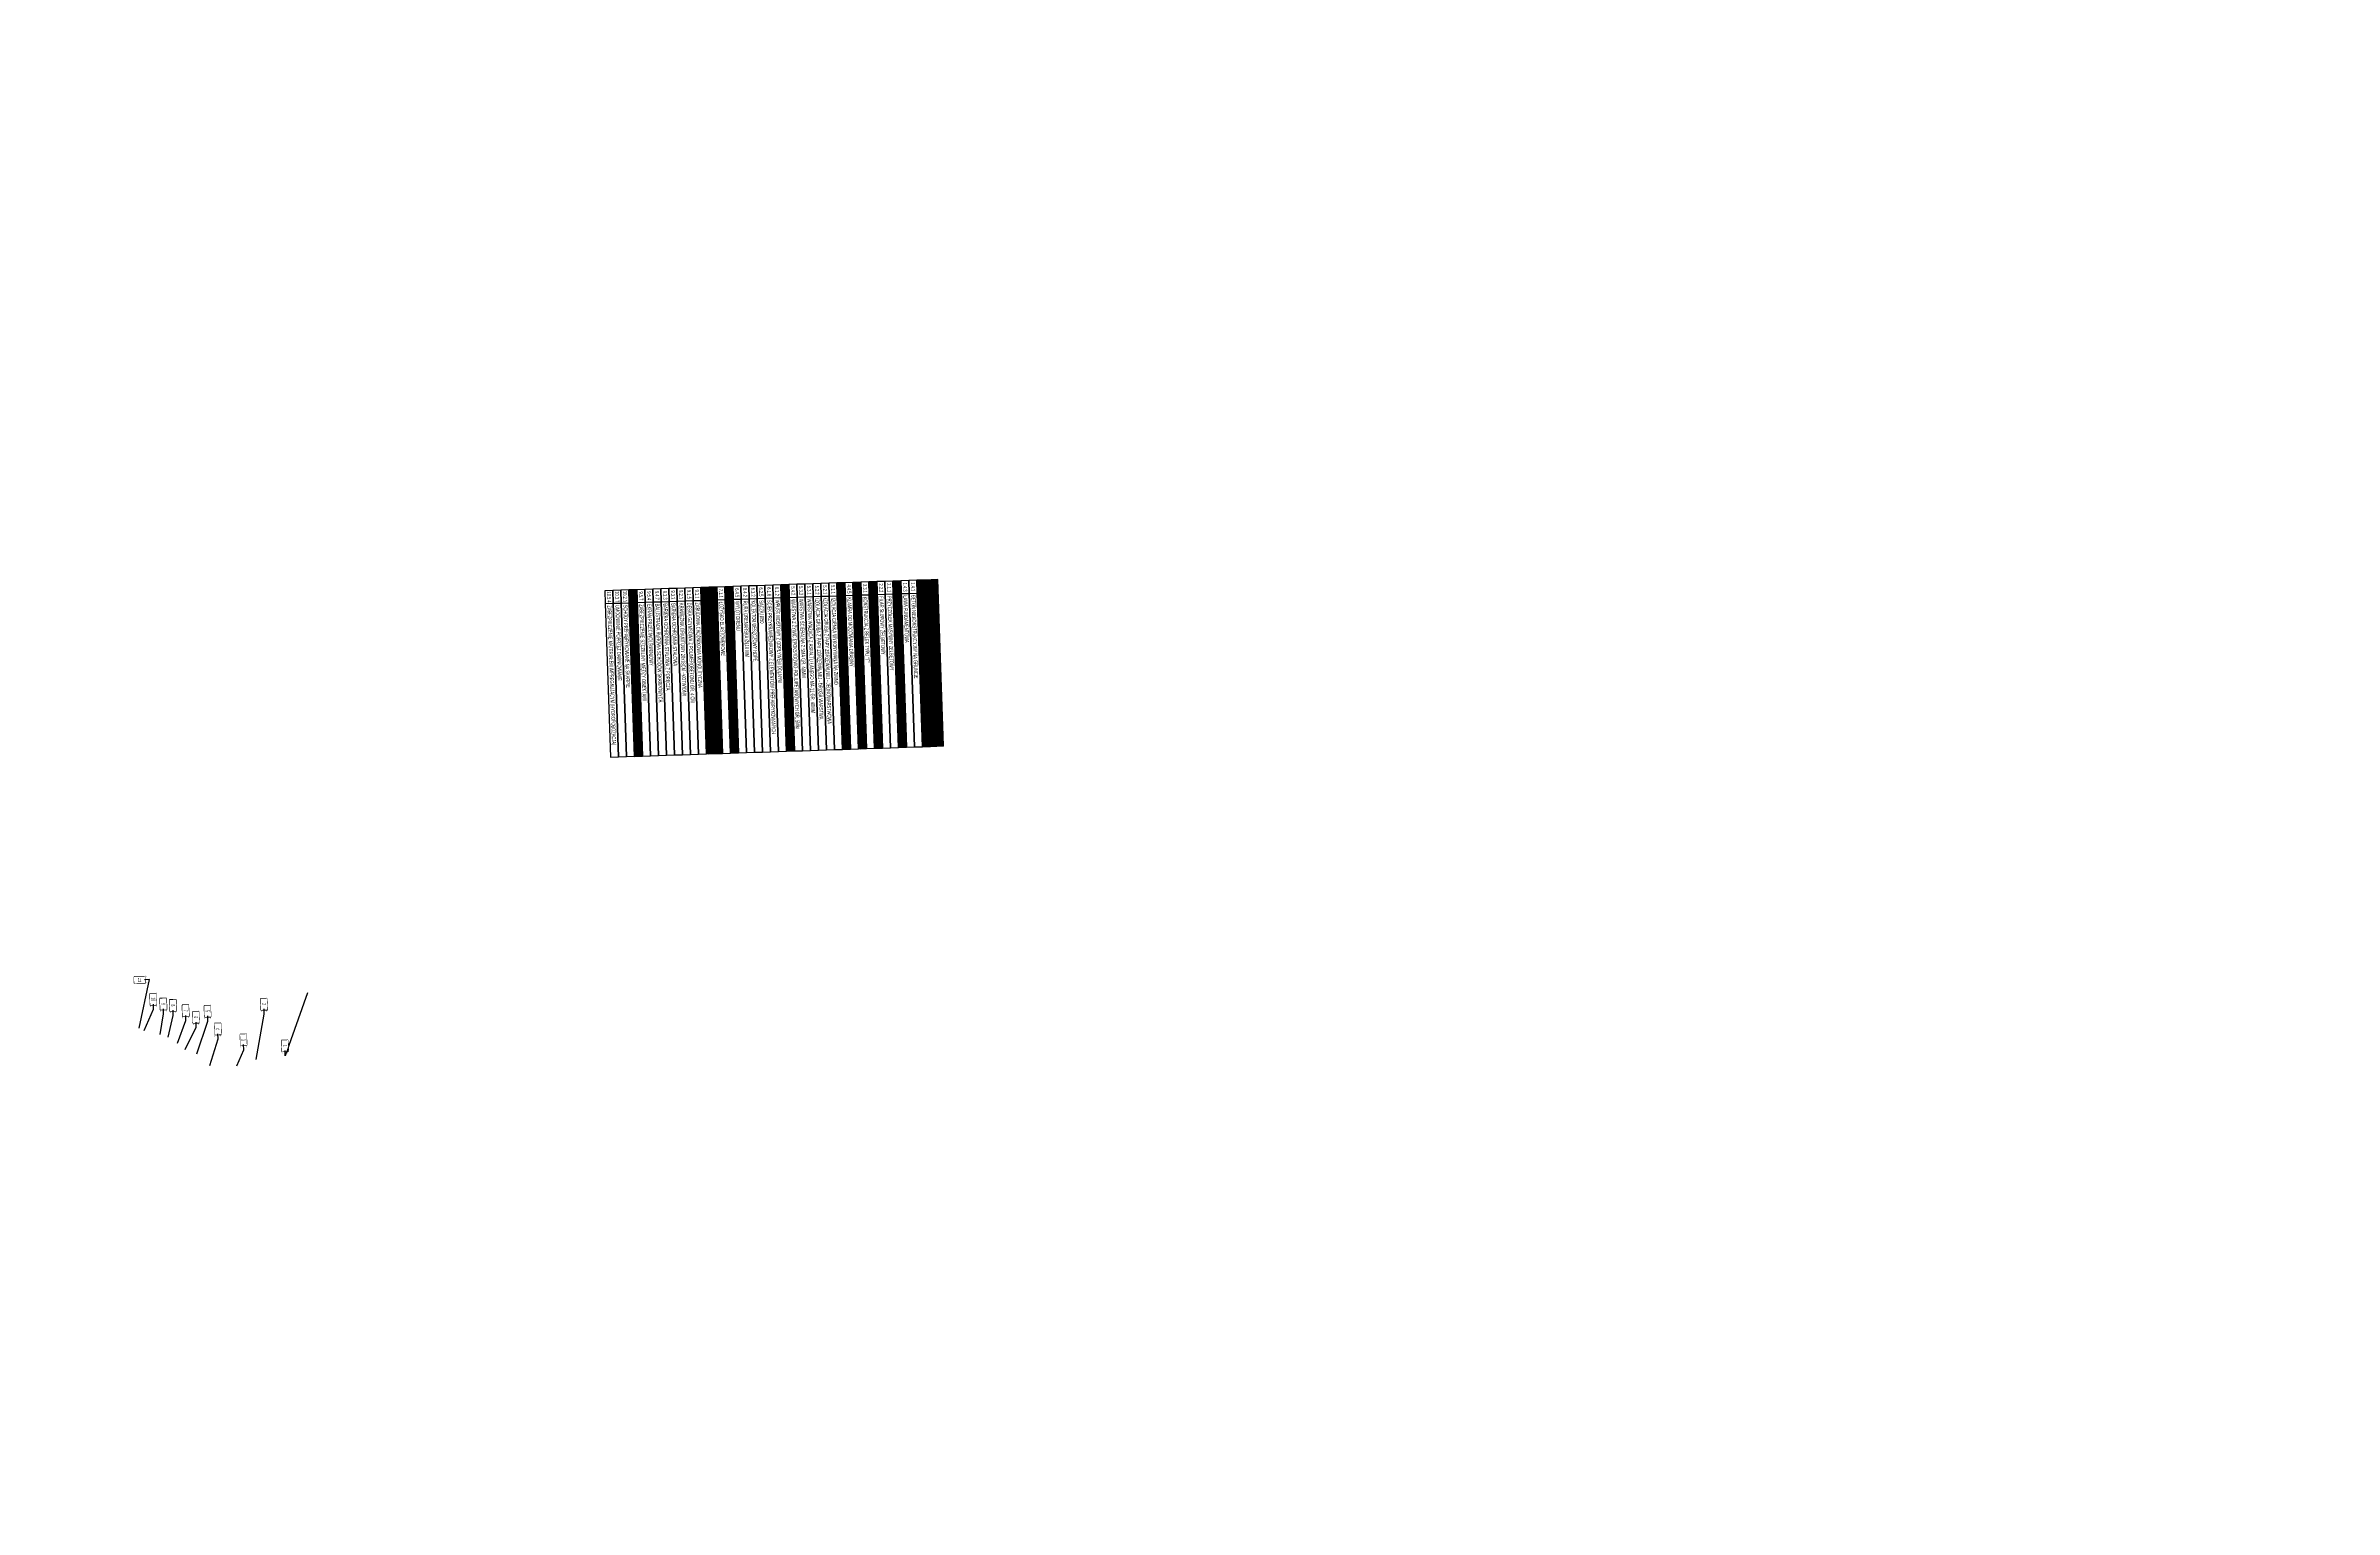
# Model space of a CAD drawing. Header units: metres. Extents: x 8395712 to 9795150, y 4166577 to 5794892.
# Drawn here: x 8418349.6 to 8418421.1, y 5772454.3 to 5772500 of the extents above; entities that cross this region are included whole.
import ezdxf
from ezdxf.enums import TextEntityAlignment as Align

# ---------------------------------------------------------------- set-up
doc = ezdxf.new("R2010")
doc.units = ezdxf.units.M
doc.set_wipeout_variables(frame=1)
doc.layers.add('00RysOpi-T', color=2, linetype='Continuous')
doc.layers.add('AII_M_opisy do legendy', color=2, linetype='Continuous')
doc.layers.add('AII_M_legenda', color=1, linetype='Continuous', lineweight=25)
doc.layers.add('AII_M_opisy wymiary', color=1, linetype='Continuous', lineweight=25)
doc.styles.add('CDMSTYLE', font='CDMSIMPL.shx', dxfattribs={"width": 0.7, "bigfont": 'CDMBIGPL.shx'})
doc.dimstyles.new('CDM-ME50MM$7', dxfattribs={"dimscale": 0.05, "dimtxt": 2.5, "dimasz": 1.5, "dimexe": 1.5, "dimexo": 5, "dimgap": 0.5, "dimtad": 1, "dimdec": 0, "dimlfac": 1000, "dimrnd": 1, "dimzin": 9, "dimtxsty": 'CDMSTYLE', "dimblk": 'OBLIQUE', "dimcen": 2.5, "dimdle": 1.5, "dimclrd": 9, "dimclre": 9, "dimadec": 1, "dimazin": 2, "dimtfac": 1, "dimtdec": 1, "dimtix": 1, "dimtmove": 2, "dimatfit": 3, "dimfxl": 1, "dimtvp": 1, "dimtolj": 1, "dimtzin": 0, "dimlwd": 25, "dimlwe": 25, "dimarcsym": 0})

# ---------------------------------------------------------------- blocks, each defined once
blk = doc.blocks.new('OpiNum01')
at = {"layer": 'AII_M_opisy do legendy', "color": 0, "linetype": 'Continuous'}
blk.add_lwpolyline([(-3.5, -2), (3.5, -2), (3.5, 2), (-3.5, 2)], close=True, dxfattribs=at)
at = {"color": 9, "linetype": 'Continuous', "lineweight": 25, "style": 'CDMSTYLE', "width": 0.7, "flags": 1}
for tag, p in [('NAZWAPOL', (-4.1, -6.8)), ('NAZWAANG', (-4.1, -10.5)), ('SPECYF', (-4.1, -14.2)), ('BAZA', (-4.1, -21.5)), ('RYSUNEK', (-4.1, -25.2)), ('ID', (-4.1, -17.8))]:
    blk.add_attdef(tag, p, '', height=2, dxfattribs=at)
at = {"layer": 'AII_M_opisy do legendy', "linetype": 'Continuous', "lineweight": -2, "style": 'CDMSTYLE', "width": 0.5}
blk.add_attdef('NR', text='', height=2.5, dxfattribs=at).set_placement((0, 0), align=Align.MIDDLE)
at = {"color": 0, "linetype": 'Continuous'}
blk.add_wipeout([(-3.5, -2), (3.5, -2), (3.5, 2), (-3.5, 2)], dxfattribs=at).dxf.layer = 'AII_M_opisy do legendy'
blk = doc.blocks.new('OpiTxt01')
at = {"color": 0, "linetype": 'Continuous', "lineweight": 20, "style": 'CDMSTYLE', "width": 0.7}
blk.add_attdef('TEKST_GORNY', (1, 0.9), '', height=2, dxfattribs=at)
at = {"color": 0, "linetype": 'Continuous', "lineweight": -2, "style": 'CDMSTYLE', "width": 0.7}
blk.add_attdef('TEKST_DOLNY', (1, -2.7), '', height=2, dxfattribs=at)
blk = doc.blocks.new('_OBLIQUE')
at = {"color": 0, "linetype": 'ByBlock'}
blk.add_line((-0.5, -0.5), (0.5, 0.5), dxfattribs=at)
blk = doc.blocks.new('OpiLeg02')
at = {"layer": 'AII_M_legenda', "linetype": 'Continuous', "lineweight": 25}
h = blk.add_hatch(dxfattribs=at)
h.set_pattern_fill('ANSI37', color=254, scale=0.04)
h.set_pattern_definition([(45, (-232.66827, -46.22293), (-0.08980256, 0.08980256), []), (135, (-232.66827, -46.22293), (-0.08980256, -0.08980256), [])])
h.paths.add_polyline_path([(0, 0), (104, 0), (104, 8), (0, 8)])
at = {"layer": 'AII_M_legenda', "color": 2, "linetype": 'Continuous', "lineweight": 35}
blk.add_lwpolyline([(0, 0), (104, 0), (104, 8), (0, 8)], close=True, dxfattribs=at)
at = {"layer": 'AII_M_legenda', "color": 3, "linetype": 'Continuous', "lineweight": -2, "style": 'CDMSTYLE', "width": 0.6}
blk.add_attdef('NAGŁÓWEK', text='', height=4, dxfattribs=at).set_placement((4, 4), align=Align.MIDDLE_LEFT)
blk = doc.blocks.new('OpiLeg03')
at = {"layer": 'AII_M_legenda', "linetype": 'Continuous', "lineweight": 25}
h = blk.add_hatch(dxfattribs=at)
h.set_pattern_fill('ANSI37', color=254, scale=0.03)
h.paths.add_polyline_path([(0, -5), (104, -5), (104, 0), (0, 0)])
at = {"layer": 'AII_M_legenda', "color": 0, "linetype": 'Continuous'}
blk.add_line((8, 0), (8, -5), dxfattribs=at)
at = {"layer": 'AII_M_legenda', "color": 2, "linetype": 'Continuous', "lineweight": 35}
blk.add_lwpolyline([(0, -5), (104, -5), (104, 0), (0, 0)], close=True, dxfattribs=at)
at = {"layer": 'AII_M_legenda', "color": 9, "linetype": 'Continuous', "lineweight": 25, "style": 'CDMSTYLE', "width": 0.7, "flags": 1}
for tag, p in [('SPECYF', (-25.6, -4.3)), ('ID', (-14.6, -4.3)), ('BAZA', (-7.9, -4.3))]:
    blk.add_attdef(tag, p, '', height=2, dxfattribs=at)
at = {"layer": 'AII_M_legenda', "color": 1, "linetype": 'Continuous', "lineweight": -2, "style": 'CDMSTYLE', "width": 0.6}
blk.add_attdef('NR', text='', height=2.5, dxfattribs=at).set_placement((4, -2.5), align=Align.MIDDLE)
blk.add_attdef('NAZWAPOL', text='', height=2.5, dxfattribs=at).set_placement((9.2, -2.5), align=Align.MIDDLE_LEFT)
blk = doc.blocks.new('OpiLeg01')
at = {"layer": 'AII_M_legenda', "color": 0, "linetype": 'Continuous'}
blk.add_lwpolyline([(0, -5), (8, -5), (8, 0), (0, 0)], close=True, dxfattribs=at)
blk.add_lwpolyline([(8, -5), (104, -5), (104, 0), (8, 0)], dxfattribs=at)
at = {"layer": 'AII_M_legenda', "color": 9, "linetype": 'Continuous', "lineweight": 25, "style": 'CDMSTYLE', "width": 0.7, "flags": 1}
for tag, p in [('SPECYF', (-25.6, -4.3)), ('ID', (-14.6, -4.3)), ('BAZA', (-7.9, -4.3))]:
    blk.add_attdef(tag, p, '', height=2, dxfattribs=at)
at = {"layer": 'AII_M_legenda', "linetype": 'Continuous', "lineweight": -2, "style": 'CDMSTYLE', "width": 0.6}
blk.add_attdef('NR', text='', height=2.5, dxfattribs=at).set_placement((4, -2.5), align=Align.MIDDLE)
blk.add_attdef('NAZWAPOL', text='', height=2.5, dxfattribs=at).set_placement((9.2, -2.5), align=Align.MIDDLE_LEFT)

msp = doc.modelspace()

# ---------------------------------------------------------------- linework, layer by layer
at = {"layer": 'AII_M_opisy wymiary', "color": 1, "linetype": 'ByBlock', "lineweight": 40}
msp.add_circle((8418171.8303, 5772432.124), 22459.4841, dxfattribs=at)

# ---------------------------------------------------------------- block references
at = {"layer": '00RysOpi-T', "color": 1, "linetype": 'ByBlock', "lineweight": 25, "xscale": 0.04999999999999998, "yscale": 0.04999999999999998, "zscale": 0.04999999999999998, "rotation": 271.9206224414594}
for name, p, values in [('OpiLeg01', (8418375.8324, 5772483.245), {'NR': '2.2.2', 'NAZWAPOL': 'FILAR SŁUPOWY ŻELBETOWY'}), ('OpiLeg01', (8418376.0823, 5772483.2534), {'NR': '2.1.1', 'NAZWAPOL': 'PRZYCZÓŁEK MASYWNY ŻELBETOWY'}), ('OpiLeg03', (8418376.3322, 5772483.2617), {'NR': '2', 'NAZWAPOL': 'PODPORY'}), ('OpiLeg01', (8418376.582, 5772483.2701), {'NR': '1.4.3', 'NAZWAPOL': 'ŁAWA FUNDAMENTOWA'}), ('OpiLeg01', (8418376.8319, 5772483.2785), {'NR': '1.4.1', 'NAZWAPOL': 'BETON NIEKONSTRUKCYJNY NA GRUNCIE'}), ('OpiLeg03', (8418377.0817, 5772483.2869), {'NR': '1', 'NAZWAPOL': 'FUNDAMENTOWANIE'}), ('OpiLeg02', (8418377.0817, 5772483.2869), {'NAGŁÓWEK': 'LEGENDA'}), ('OpiLeg01', (8418367.3372, 5772482.9601), {'NR': '10.5.4', 'NAZWAPOL': 'ZABEZPIECZENIE MATERIAŁEM IMPREGNUJĄCYM (HYDROFOBOZACJA)'}), ('OpiLeg01', (8418367.5871, 5772482.9685), {'NR': '10.3.7', 'NAZWAPOL': 'UMOCNIENIE POPRZEZ DARNIOWANIE'}), ('OpiLeg01', (8418367.8369, 5772482.9769), {'NR': '10.2.1', 'NAZWAPOL': 'SCHODY PREFABRYKOWANE NA SKARPIE'}), ('OpiLeg03', (8418368.0868, 5772482.9852), {'NR': '10', 'NAZWAPOL': 'INNE ROBOTY MOSTOWE'}), ('OpiLeg01', (8418368.3367, 5772482.9936), {'NR': '9.5.7', 'NAZWAPOL': 'ZABEZPIECZENIE SZCZELINY MIĘDZY OBIEKTAMI'}), ('OpiLeg01', (8418368.5865, 5772483.002), {'NR': '9.5.4', 'NAZWAPOL': 'EKRAN PRZECIWOLŚNIENIOWY'}), ('OpiLeg01', (8418368.8364, 5772483.0104), {'NR': '9.4.7', 'NAZWAPOL': 'BALUSTRADA RUROWA SCHODÓW SKARPOWYCH'}), ('OpiLeg01', (8418369.0862, 5772483.0188), {'NR': '9.3.3', 'NAZWAPOL': 'BARIERA OCHRONNA STALOWA Z PORĘCZĄ'}), ('OpiLeg01', (8418369.3361, 5772483.0271), {'NR': '9.3.1', 'NAZWAPOL': 'BARIERA OCHRONNA STALOWA '}), ('OpiLeg01', (8418369.586, 5772483.0355), {'NR': '9.2.1', 'NAZWAPOL': 'KRAWĘŻNIK GRANITOWY 20x18CM - KOTWIONY'}), ('OpiLeg01', (8418369.8358, 5772483.0439), {'NR': '9.1.5', 'NAZWAPOL': 'DESKA GZYMSOWA Z POLIMEROBETONU GR. 4 CM'}), ('OpiLeg01', (8418370.0857, 5772483.0523), {'NR': '9.1.1', 'NAZWAPOL': 'ZABUDOWA CHODNIKOWA MONOLITYCZNA'}), ('OpiLeg03', (8418370.3355, 5772483.0606), {'NR': '9', 'NAZWAPOL': 'ELEMENTY ZABEZPIECZAJĄCE'}), ('OpiLeg03', (8418370.5854, 5772483.069), {'NR': '8', 'NAZWAPOL': 'URZĄDZENIA DYLATACYJNE'}), ('OpiLeg01', (8418370.8353, 5772483.0774), {'NR': '7.1.1', 'NAZWAPOL': 'ŁOŻYSKO ELASTOMEROWE'}), ('OpiLeg03', (8418371.0851, 5772483.0858), {'NR': '7', 'NAZWAPOL': 'ŁOŻYSKA'}), ('OpiLeg01', (8418371.335, 5772483.0942), {'NR': '6.4.5', 'NAZWAPOL': 'WYLOT DRENU'}), ('OpiLeg01', (8418371.5848, 5772483.1025), {'NR': '6.4.2', 'NAZWAPOL': 'RURA DRENARSKA %%C110 MM'}), ('OpiLeg01', (8418371.8347, 5772483.1109), {'NR': '6.3.2', 'NAZWAPOL': 'KOLEKTOR DESZCZOWY HDPE'}), ('OpiLeg01', (8418372.0845, 5772483.1193), {'NR': '6.2.5', 'NAZWAPOL': 'SĄCZKI %%C50'}), ('OpiLeg01', (8418372.3344, 5772483.1277), {'NR': '6.1.6', 'NAZWAPOL': 'ŚCIEK PRZYKRAWĘŻNIKOWY Z ELEMENTÓW PREFABRYKOWANYCH'}), ('OpiLeg01', (8418372.5843, 5772483.1361), {'NR': '6.1.2', 'NAZWAPOL': 'WPUST MOSTOWY Z ODPŁYWEM DOLNYM'}), ('OpiLeg03', (8418372.8341, 5772483.1444), {'NR': '6', 'NAZWAPOL': 'ODWODNIENIE'}), ('OpiLeg01', (8418373.084, 5772483.1528), {'NR': '5.4.2', 'NAZWAPOL': 'WARSTWA Z ŻYWIC EPOKSYDOWO-POLIURETANOWYCH GR. 5MM'}), ('OpiLeg01', (8418373.3338, 5772483.1612), {'NR': '5.3.3', 'NAZWAPOL': 'WARSTWA ŚCIERALNA Z SMA GR. 40MM'}), ('OpiLeg01', (8418373.5837, 5772483.1696), {'NR': '5.3.1', 'NAZWAPOL': 'WARSTWA WIĄŻĄCA Z ASFALTU LANEGO MA-11 GR. 40MM'}), ('OpiLeg01', (8418373.8336, 5772483.1779), {'NR': '5.2.2', 'NAZWAPOL': 'IZOLACJA GRUBA Z PAPY ZGRZEWALNEJ - DRUGA WARSTWA'}), ('OpiLeg01', (8418374.0834, 5772483.1863), {'NR': '5.2.1', 'NAZWAPOL': 'IZOLACJA GRUBA Z PAPY ZGRZEWALNEJ - JEDNOWARSTWOWA'}), ('OpiLeg01', (8418374.3333, 5772483.1947), {'NR': '5.1.1', 'NAZWAPOL': 'IZOLACJA CIENKA WYKONYWANA NA ZIMNO'}), ('OpiLeg03', (8418374.5831, 5772483.2031), {'NR': '5', 'NAZWAPOL': 'IZOLACJE I NAWIERZCHNIE'}), ('OpiLeg01', (8418374.833, 5772483.2115), {'NR': '4.4.5', 'NAZWAPOL': 'KLAMRA DO MOCOWANIA DRABINY'}), ('OpiLeg03', (8418375.0829, 5772483.2198), {'NR': '4', 'NAZWAPOL': 'KONSTRUKCJE STALOWE'}), ('OpiLeg01', (8418375.3327, 5772483.2282), {'NR': '3.3.1', 'NAZWAPOL': 'KONSTRUKCJA Z BELEK TYPU "T"'}), ('OpiLeg03', (8418375.5826, 5772483.2366), {'NR': '3', 'NAZWAPOL': 'KONSTRUKCJE BETONOWE'})]:
    msp.add_blockref(name, p, dxfattribs=at).add_auto_attribs(values)

# ---------------------------------------------------------------- next in the draw order: block references
at = {"layer": '00RysOpi-T', "color": 1, "linetype": 'Continuous', "lineweight": 0, "xscale": 0.05, "yscale": 0.05, "zscale": 0.05}
for p, rotation, values in [((8418356.4396, 5772470.0373), 271.9206230330482, {'NR': '2'}), ((8418354.9975, 5772469.264), 271.9206224908595, {'NR': '4'}), ((8418357.095, 5772468.7361), 271.920622461227, {'NR': '1'})]:
    msp.add_blockref('OpiNum01', p, dxfattribs=dict(at, rotation=rotation)).add_auto_attribs(values)

# ---------------------------------------------------------------- next in the draw order: block references
at = {"layer": '00RysOpi-T', "color": 1, "linetype": 'Continuous', "lineweight": 0, "xscale": 0.05, "yscale": 0.05, "zscale": 0.05, "rotation": 271.9206225043374}
msp.add_blockref('OpiNum01', (8418354.6778, 5772469.8182), dxfattribs=at).add_auto_attribs({'NR': '5'})
at = {"layer": 'Defpoints', "color": 250, "linetype": 'Continuous', "lineweight": 0, "xscale": 0.05, "yscale": 0.05, "zscale": 0.05}
for p, rotation in [((8418356.4446, 5772469.8874), 271.9206230330482), ((8418355.0025, 5772469.1141), 271.9206224908595), ((8418357.1, 5772468.5861), 271.920622461227)]:
    msp.add_blockref('OpiTxt01', p, dxfattribs=dict(at, rotation=rotation)).add_auto_attribs({'TEKST_GORNY': '-', 'TEKST_DOLNY': '-'})

# ---------------------------------------------------------------- next in the draw order: leaders
at = {"layer": '00RysOpi-T', "color": 9, "linetype": 'Continuous', "lineweight": 0}
for points in [[(8418357.794, 5772470.3882), (8418357.1054, 5772468.4262), (8418357.1, 5772468.5861)], [(8418356.1964, 5772468.3068), (8418356.45, 5772469.7275), (8418356.4446, 5772469.8874)], [(8418354.7442, 5772468.1167), (8418355.0079, 5772468.9542), (8418355.0025, 5772469.1141)]]:
    msp.add_leader(points, dimstyle='CDM-ME50MM$7', dxfattribs=at)

# ---------------------------------------------------------------- next in the draw order: block references
at = {"layer": '00RysOpi-T', "color": 1, "linetype": 'Continuous', "lineweight": 0, "xscale": 0.05, "yscale": 0.05, "zscale": 0.05, "rotation": 271.9206225924853}
msp.add_blockref('OpiNum01', (8418355.7994, 5772468.9237), dxfattribs=at).add_auto_attribs({'NR': '3'})
at = {"layer": 'Defpoints', "color": 250, "linetype": 'Continuous', "lineweight": 0, "xscale": 0.05, "yscale": 0.05, "zscale": 0.05, "rotation": 271.9206225043374}
msp.add_blockref('OpiTxt01', (8418354.6828, 5772469.6683), dxfattribs=at).add_auto_attribs({'TEKST_GORNY': '-', 'TEKST_DOLNY': '-'})

# ---------------------------------------------------------------- next in the draw order: leaders
at = {"layer": '00RysOpi-T', "color": 9, "linetype": 'Continuous', "lineweight": 0}
msp.add_leader([(8418354.346, 5772468.4894), (8418354.6881, 5772469.5084), (8418354.6828, 5772469.6683)], dimstyle='CDM-ME50MM$7', dxfattribs=at)

# ---------------------------------------------------------------- next in the draw order: block references
at = {"layer": '00RysOpi-T', "color": 1, "linetype": 'Continuous', "lineweight": 0, "xscale": 0.05, "yscale": 0.05, "zscale": 0.05, "rotation": 271.9206231916203}
msp.add_blockref('OpiNum01', (8418354.3123, 5772469.6289), dxfattribs=at).add_auto_attribs({'NR': '6'})
at = {"layer": 'Defpoints', "color": 250, "linetype": 'Continuous', "lineweight": 0, "xscale": 0.05, "yscale": 0.05, "zscale": 0.05, "rotation": 271.9206225924853}
msp.add_blockref('OpiTxt01', (8418355.8044, 5772468.7738), dxfattribs=at).add_auto_attribs({'TEKST_GORNY': '-', 'TEKST_DOLNY': '-'})

# ---------------------------------------------------------------- next in the draw order: leaders
at = {"layer": '00RysOpi-T', "color": 9, "linetype": 'Continuous', "lineweight": 0}
msp.add_leader([(8418355.5915, 5772468.1074), (8418355.8098, 5772468.6139), (8418355.8044, 5772468.7738)], dimstyle='CDM-ME50MM$7', dxfattribs=at)

# ---------------------------------------------------------------- next in the draw order: block references
at = {"layer": 'Defpoints', "color": 250, "linetype": 'Continuous', "lineweight": 0, "xscale": 0.05, "yscale": 0.05, "zscale": 0.05, "rotation": 271.9206231916203}
msp.add_blockref('OpiTxt01', (8418354.3174, 5772469.479), dxfattribs=at).add_auto_attribs({'TEKST_GORNY': '-', 'TEKST_DOLNY': '-'})

# ---------------------------------------------------------------- next in the draw order: leaders
at = {"layer": '00RysOpi-T', "color": 9, "linetype": 'Continuous', "lineweight": 0}
msp.add_leader([(8418353.9791, 5772468.6224), (8418354.3227, 5772469.3191), (8418354.3174, 5772469.479)], dimstyle='CDM-ME50MM$7', dxfattribs=at)

# ---------------------------------------------------------------- next in the draw order: block references
at = {"layer": '00RysOpi-T', "color": 1, "linetype": 'Continuous', "lineweight": 0, "xscale": 0.05, "yscale": 0.05, "zscale": 0.05, "rotation": 271.9206229372757}
msp.add_blockref('OpiNum01', (8418353.9922, 5772469.8343), dxfattribs=at).add_auto_attribs({'NR': '7'})

# ---------------------------------------------------------------- next in the draw order: block references
at = {"layer": 'Defpoints', "color": 250, "linetype": 'Continuous', "lineweight": 0, "xscale": 0.05, "yscale": 0.05, "zscale": 0.05, "rotation": 271.9206229372757}
msp.add_blockref('OpiTxt01', (8418353.9972, 5772469.6844), dxfattribs=at).add_auto_attribs({'TEKST_GORNY': '-', 'TEKST_DOLNY': '-'})

# ---------------------------------------------------------------- next in the draw order: leaders
at = {"layer": '00RysOpi-T', "color": 9, "linetype": 'Continuous', "lineweight": 0}
msp.add_leader([(8418353.7375, 5772468.8196), (8418354.0026, 5772469.5245), (8418353.9972, 5772469.6844)], dimstyle='CDM-ME50MM$7', dxfattribs=at)

# ---------------------------------------------------------------- next in the draw order: block references
at = {"layer": '00RysOpi-T', "color": 1, "linetype": 'Continuous', "lineweight": 0, "xscale": 0.05, "yscale": 0.05, "zscale": 0.05, "rotation": 271.9206227016299}
msp.add_blockref('OpiNum01', (8418353.5977, 5772469.9981), dxfattribs=at).add_auto_attribs({'NR': '8'})

# ---------------------------------------------------------------- next in the draw order: block references
at = {"layer": 'Defpoints', "color": 250, "linetype": 'Continuous', "lineweight": 0, "xscale": 0.05, "yscale": 0.05, "zscale": 0.05, "rotation": 271.9206227016299}
msp.add_blockref('OpiTxt01', (8418353.6028, 5772469.8482), dxfattribs=at).add_auto_attribs({'TEKST_GORNY': '-', 'TEKST_DOLNY': '-'})

# ---------------------------------------------------------------- next in the draw order: leaders
at = {"layer": '00RysOpi-T', "color": 9, "linetype": 'Continuous', "lineweight": 0}
msp.add_leader([(8418353.4483, 5772469.0044), (8418353.6081, 5772469.6883), (8418353.6028, 5772469.8482)], dimstyle='CDM-ME50MM$7', dxfattribs=at)

# ---------------------------------------------------------------- next in the draw order: block references
at = {"layer": '00RysOpi-T', "color": 1, "linetype": 'Continuous', "lineweight": 0, "xscale": 0.05, "yscale": 0.05, "zscale": 0.05, "rotation": 271.9206225380765}
msp.add_blockref('OpiNum01', (8418353.2957, 5772470.0408), dxfattribs=at).add_auto_attribs({'NR': '9'})

# ---------------------------------------------------------------- next in the draw order: block references
at = {"layer": 'Defpoints', "color": 250, "linetype": 'Continuous', "lineweight": 0, "xscale": 0.05, "yscale": 0.05, "zscale": 0.05, "rotation": 271.9206225380765}
msp.add_blockref('OpiTxt01', (8418353.3007, 5772469.8909), dxfattribs=at).add_auto_attribs({'TEKST_GORNY': '-', 'TEKST_DOLNY': '-'})

# ---------------------------------------------------------------- next in the draw order: leaders
at = {"layer": '00RysOpi-T', "color": 9, "linetype": 'Continuous', "lineweight": 0}
msp.add_leader([(8418353.1919, 5772469.0903), (8418353.306, 5772469.731), (8418353.3007, 5772469.8909)], dimstyle='CDM-ME50MM$7', dxfattribs=at)

# ---------------------------------------------------------------- next in the draw order: block references
at = {"layer": '00RysOpi-T', "color": 1, "linetype": 'Continuous', "lineweight": 0, "xscale": 0.05, "yscale": 0.05, "zscale": 0.05, "rotation": 271.920622630317}
msp.add_blockref('OpiNum01', (8418352.9808, 5772470.1894), dxfattribs=at).add_auto_attribs({'NR': '10'})

# ---------------------------------------------------------------- next in the draw order: block references
at = {"layer": '00RysOpi-T', "color": 1, "linetype": 'Continuous', "lineweight": 0, "xscale": 0.05, "yscale": 0.05, "zscale": 0.05, "rotation": 1.92062630673903}
msp.add_blockref('OpiNum01', (8418352.5585, 5772470.7972), dxfattribs=at).add_auto_attribs({'NR': '11'})
at = {"layer": 'Defpoints', "color": 250, "linetype": 'Continuous', "lineweight": 0, "xscale": 0.05, "yscale": 0.05, "zscale": 0.05, "rotation": 271.920622630317}
msp.add_blockref('OpiTxt01', (8418352.9858, 5772470.0395), dxfattribs=at).add_auto_attribs({'TEKST_GORNY': '-', 'TEKST_DOLNY': '-'})

# ---------------------------------------------------------------- next in the draw order: leaders
at = {"layer": '00RysOpi-T', "color": 9, "linetype": 'Continuous', "lineweight": 0}
msp.add_leader([(8418352.7012, 5772469.2196), (8418352.9912, 5772469.8796), (8418352.9858, 5772470.0395)], dimstyle='CDM-ME50MM$7', dxfattribs=at)

# ---------------------------------------------------------------- next in the draw order: block references
at = {"layer": 'Defpoints', "color": 250, "linetype": 'Continuous', "lineweight": 0, "xscale": 0.05, "yscale": 0.05, "zscale": 0.05, "rotation": 1.92062630673903}
msp.add_blockref('OpiTxt01', (8418352.7084, 5772470.8022), dxfattribs=at).add_auto_attribs({'TEKST_GORNY': '-', 'TEKST_DOLNY': '-'})

# ---------------------------------------------------------------- next in the draw order: leaders
at = {"layer": '00RysOpi-T', "color": 9, "linetype": 'Continuous', "lineweight": 0}
msp.add_leader([(8418352.5363, 5772469.2865), (8418352.8683, 5772470.8076), (8418352.7084, 5772470.8022)], dimstyle='CDM-ME50MM$7', dxfattribs=at)

doc.saveas('drawing.dxf')
